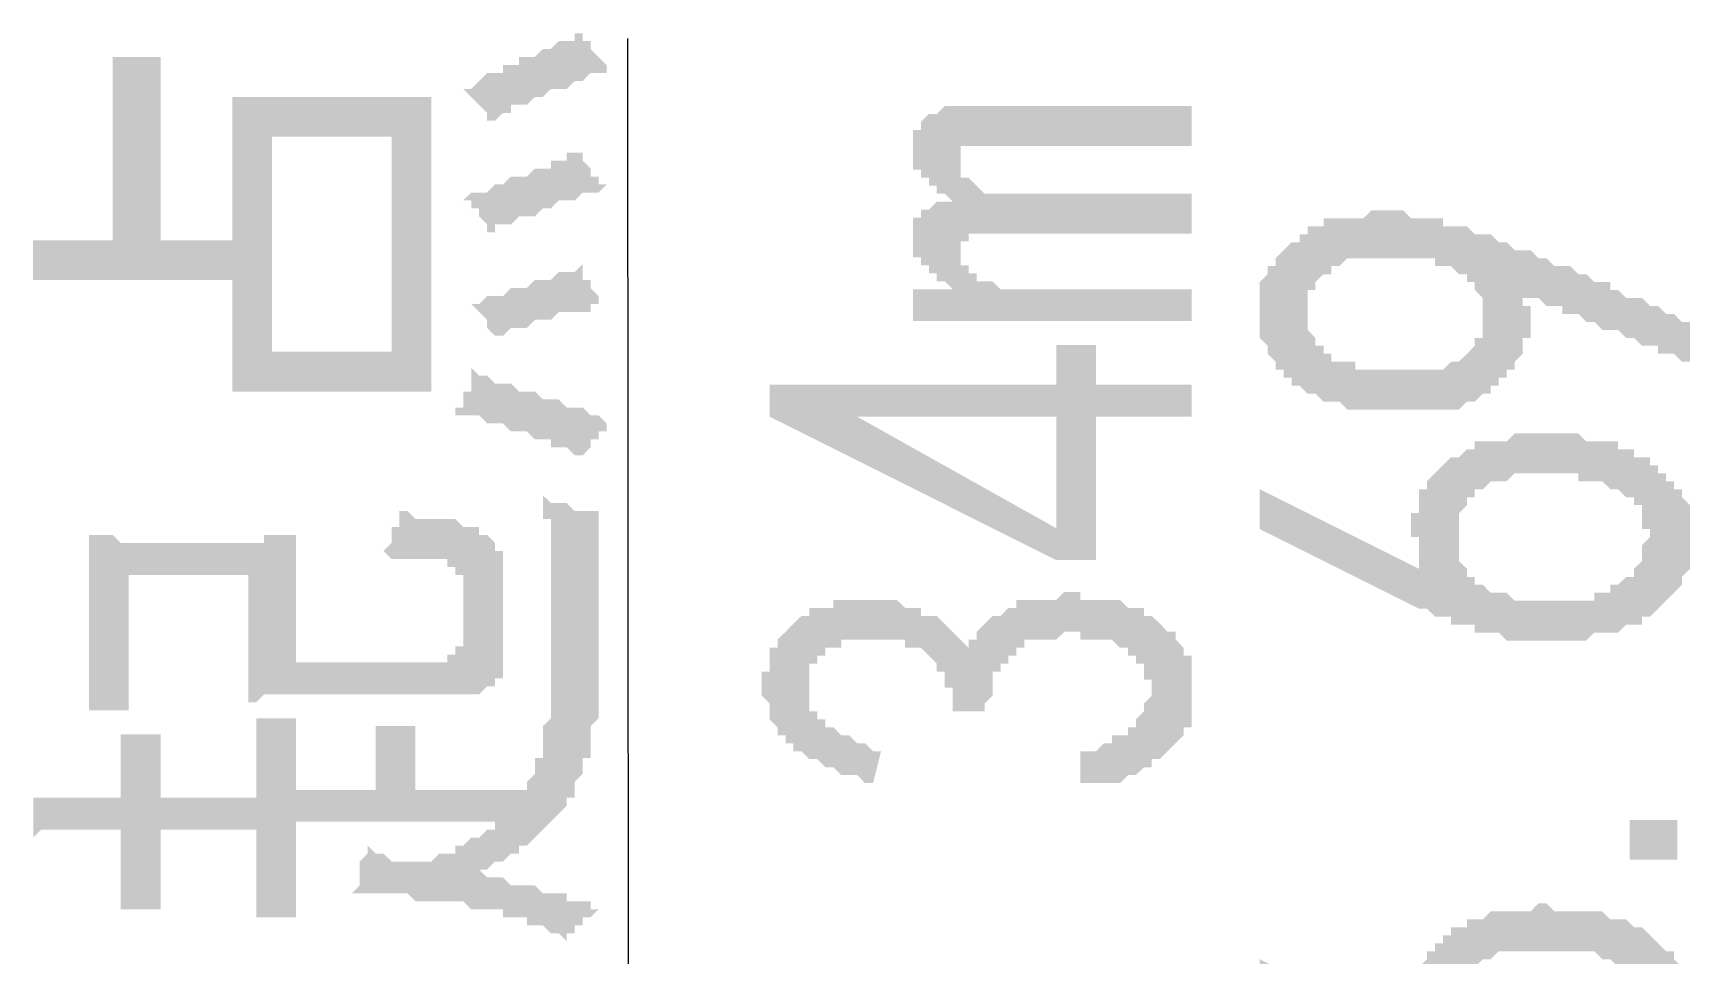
# Model space of a CAD drawing. Header units: millimetres. Extents: x 6156 to 7119, y 3162 to 3647.
# Drawn here: x 6926.01 to 6939.21, y 3603.37 to 3610.72 of the extents above; entities that cross this region are included whole.
import ezdxf

# ---------------------------------------------------------------- set-up
doc = ezdxf.new("R2010")
doc.units = ezdxf.units.MM
doc.layers.add('图层1', color=7, linetype='Continuous')

msp = doc.modelspace()

# ---------------------------------------------------------------- hatches: boundary and pattern name
at = {"layer": '图层1', "transparency": 33554559}
h = msp.add_hatch(color=256, dxfattribs=at)
h.paths.add_polyline_path([(6926.006, 3609.072), (6926.07, 3609.072), (6926.07, 3609.072), (6926.133, 3609.072), (6926.197, 3609.072), (6926.197, 3609.072), (6926.26, 3609.072), (6926.324, 3609.072), (6926.387, 3609.072), (6926.451, 3609.072), (6926.451, 3609.072), (6926.514, 3609.072), (6926.578, 3609.072), (6926.641, 3609.072), (6926.641, 3610.024), (6926.641, 3610.087), (6926.641, 3610.087), (6926.641, 3610.151), (6926.641, 3610.151), (6926.641, 3610.214), (6926.641, 3610.278), (6926.641, 3610.278), (6926.641, 3610.341), (6926.641, 3610.341), (6926.641, 3610.405), (6926.641, 3610.468), (6926.641, 3610.468), (6926.641, 3610.532), (6927.022, 3610.532), (6927.022, 3610.468), (6927.022, 3610.468), (6927.022, 3610.405), (6927.022, 3610.341), (6927.022, 3610.341), (6927.022, 3610.278), (6927.022, 3610.278), (6927.022, 3610.214), (6927.022, 3610.151), (6927.022, 3610.151), (6927.022, 3610.087), (6927.022, 3610.087), (6927.022, 3610.024), (6927.022, 3609.072), (6927.594, 3609.072), (6927.594, 3610.214), (6927.594, 3610.214), (6927.657, 3610.214), (6927.721, 3610.214), (6927.784, 3610.214), (6927.848, 3610.214), (6927.848, 3610.214), (6927.911, 3610.214), (6927.975, 3610.214), (6928.038, 3610.214), (6928.038, 3610.214), (6928.102, 3610.214), (6928.165, 3610.214), (6928.229, 3610.214), (6928.292, 3610.214), (6928.292, 3610.214), (6928.356, 3610.214), (6928.419, 3610.214), (6928.483, 3610.214), (6928.546, 3610.214), (6928.546, 3610.214), (6928.61, 3610.214), (6928.673, 3610.214), (6928.737, 3610.214), (6928.8, 3610.214), (6928.8, 3610.214), (6928.864, 3610.214), (6928.927, 3610.214), (6928.991, 3610.214), (6929.054, 3610.214), (6929.054, 3610.214), (6929.118, 3610.214), (6929.181, 3610.214), (6929.181, 3610.214), (6929.181, 3607.865), (6929.118, 3607.865), (6929.118, 3607.865), (6929.054, 3607.865), (6928.991, 3607.865), (6928.927, 3607.865), (6928.927, 3607.865), (6928.864, 3607.865), (6928.8, 3607.865), (6928.737, 3607.865), (6928.673, 3607.865), (6928.673, 3607.865), (6928.61, 3607.865), (6928.546, 3607.865), (6928.483, 3607.865), (6928.419, 3607.865), (6928.419, 3607.865), (6928.356, 3607.865), (6928.292, 3607.865), (6928.229, 3607.865), (6928.165, 3607.865), (6928.165, 3607.865), (6928.102, 3607.865), (6928.038, 3607.865), (6927.975, 3607.865), (6927.911, 3607.865), (6927.911, 3607.865), (6927.848, 3607.865), (6927.784, 3607.865), (6927.721, 3607.865), (6927.657, 3607.865), (6927.657, 3607.865), (6927.594, 3607.865), (6927.594, 3607.865), (6927.594, 3608.754), (6926.578, 3608.754), (6926.514, 3608.754), (6926.451, 3608.754), (6926.387, 3608.754), (6926.324, 3608.754), (6926.324, 3608.754), (6926.26, 3608.754), (6926.197, 3608.754), (6926.133, 3608.754), (6926.133, 3608.754), (6926.07, 3608.754), (6926.006, 3608.754), (6926.006, 3609.072)], flags=0)
h.paths.add_polyline_path([(6928.864, 3609.897), (6927.911, 3609.897), (6927.911, 3608.183), (6928.864, 3608.183)], flags=0)
h.paths.add_polyline_path([(6929.499, 3608.056), (6929.562, 3607.992), (6929.626, 3607.992), (6929.689, 3607.929), (6929.753, 3607.929), (6929.816, 3607.929), (6929.88, 3607.865), (6929.943, 3607.865), (6930.007, 3607.865), (6930.007, 3607.865), (6930.07, 3607.802), (6930.134, 3607.802), (6930.197, 3607.802), (6930.197, 3607.802), (6930.261, 3607.738), (6930.324, 3607.738), (6930.324, 3607.738), (6930.388, 3607.738), (6930.451, 3607.675), (6930.451, 3607.675), (6930.515, 3607.675), (6930.515, 3607.675), (6930.515, 3607.675), (6930.578, 3607.611), (6930.578, 3607.611), (6930.578, 3607.611), (6930.578, 3607.548), (6930.515, 3607.548), (6930.515, 3607.484), (6930.451, 3607.484), (6930.451, 3607.421), (6930.451, 3607.421), (6930.388, 3607.357), (6930.388, 3607.357), (6930.388, 3607.357), (6930.324, 3607.357), (6930.324, 3607.357), (6930.261, 3607.421), (6930.261, 3607.421), (6930.197, 3607.421), (6930.134, 3607.421), (6930.134, 3607.484), (6930.07, 3607.484), (6930.07, 3607.484), (6930.007, 3607.484), (6929.943, 3607.548), (6929.88, 3607.548), (6929.88, 3607.548), (6929.816, 3607.548), (6929.753, 3607.611), (6929.689, 3607.611), (6929.626, 3607.611), (6929.626, 3607.611), (6929.562, 3607.675), (6929.499, 3607.675), (6929.435, 3607.675), (6929.372, 3607.675), (6929.372, 3607.738), (6929.435, 3607.738), (6929.435, 3607.802), (6929.435, 3607.865), (6929.499, 3607.865), (6929.499, 3607.929), (6929.499, 3607.929), (6929.499, 3607.992), (6929.499, 3607.992), (6929.499, 3608.056)], flags=0)
h.paths.add_polyline_path([(6929.435, 3610.278), (6929.499, 3610.278), (6929.562, 3610.341), (6929.562, 3610.341), (6929.626, 3610.405), (6929.689, 3610.405), (6929.753, 3610.405), (6929.753, 3610.468), (6929.816, 3610.468), (6929.88, 3610.468), (6929.88, 3610.532), (6929.943, 3610.532), (6930.007, 3610.532), (6930.007, 3610.532), (6930.07, 3610.595), (6930.134, 3610.595), (6930.134, 3610.595), (6930.197, 3610.659), (6930.197, 3610.659), (6930.261, 3610.659), (6930.324, 3610.659), (6930.324, 3610.722), (6930.388, 3610.722), (6930.388, 3610.722), (6930.388, 3610.722), (6930.388, 3610.659), (6930.451, 3610.659), (6930.451, 3610.595), (6930.451, 3610.595), (6930.515, 3610.532), (6930.515, 3610.532), (6930.578, 3610.468), (6930.578, 3610.405), (6930.578, 3610.405), (6930.515, 3610.405), (6930.515, 3610.405), (6930.451, 3610.405), (6930.388, 3610.341), (6930.388, 3610.341), (6930.324, 3610.341), (6930.324, 3610.341), (6930.261, 3610.278), (6930.197, 3610.278), (6930.197, 3610.278), (6930.134, 3610.278), (6930.07, 3610.214), (6930.007, 3610.214), (6930.007, 3610.214), (6929.943, 3610.151), (6929.88, 3610.151), (6929.816, 3610.151), (6929.816, 3610.087), (6929.753, 3610.087), (6929.689, 3610.024), (6929.626, 3610.024), (6929.626, 3610.087), (6929.626, 3610.087), (6929.562, 3610.151), (6929.562, 3610.151), (6929.499, 3610.214), (6929.499, 3610.214), (6929.435, 3610.278), (6929.435, 3610.278)], flags=0)
h.paths.add_polyline_path([(6930.578, 3609.516), (6930.515, 3609.452), (6930.515, 3609.452), (6930.451, 3609.452), (6930.388, 3609.452), (6930.388, 3609.452), (6930.324, 3609.389), (6930.261, 3609.389), (6930.261, 3609.389), (6930.197, 3609.389), (6930.134, 3609.325), (6930.134, 3609.325), (6930.07, 3609.325), (6930.007, 3609.262), (6929.943, 3609.262), (6929.943, 3609.262), (6929.88, 3609.262), (6929.816, 3609.198), (6929.753, 3609.198), (6929.689, 3609.198), (6929.689, 3609.135), (6929.626, 3609.135), (6929.626, 3609.198), (6929.626, 3609.198), (6929.562, 3609.262), (6929.562, 3609.262), (6929.562, 3609.325), (6929.499, 3609.325), (6929.499, 3609.389), (6929.435, 3609.389), (6929.499, 3609.452), (6929.562, 3609.452), (6929.626, 3609.452), (6929.689, 3609.516), (6929.753, 3609.516), (6929.816, 3609.579), (6929.88, 3609.579), (6929.943, 3609.579), (6930.007, 3609.643), (6930.007, 3609.643), (6930.07, 3609.643), (6930.134, 3609.643), (6930.134, 3609.706), (6930.197, 3609.706), (6930.197, 3609.706), (6930.261, 3609.706), (6930.261, 3609.77), (6930.324, 3609.77), (6930.324, 3609.77), (6930.324, 3609.77), (6930.388, 3609.77), (6930.388, 3609.706), (6930.388, 3609.706), (6930.451, 3609.643), (6930.451, 3609.643), (6930.451, 3609.579), (6930.515, 3609.579), (6930.515, 3609.516), (6930.578, 3609.516), (6930.578, 3609.516)], flags=0)
h.paths.add_polyline_path([(6930.578, 3608.564), (6930.515, 3608.564), (6930.515, 3608.564), (6930.451, 3608.564), (6930.451, 3608.5), (6930.388, 3608.5), (6930.388, 3608.5), (6930.324, 3608.5), (6930.324, 3608.5), (6930.261, 3608.5), (6930.197, 3608.5), (6930.134, 3608.437), (6930.07, 3608.437), (6930.07, 3608.437), (6930.007, 3608.437), (6929.943, 3608.373), (6929.88, 3608.373), (6929.816, 3608.373), (6929.753, 3608.31), (6929.689, 3608.31), (6929.689, 3608.31), (6929.626, 3608.373), (6929.626, 3608.437), (6929.626, 3608.437), (6929.562, 3608.5), (6929.562, 3608.5), (6929.499, 3608.564), (6929.499, 3608.564), (6929.562, 3608.564), (6929.626, 3608.627), (6929.689, 3608.627), (6929.753, 3608.627), (6929.816, 3608.691), (6929.88, 3608.691), (6929.943, 3608.691), (6930.007, 3608.754), (6930.007, 3608.754), (6930.07, 3608.754), (6930.134, 3608.754), (6930.134, 3608.754), (6930.197, 3608.818), (6930.261, 3608.818), (6930.261, 3608.818), (6930.324, 3608.818), (6930.324, 3608.818), (6930.324, 3608.818), (6930.388, 3608.881), (6930.388, 3608.881), (6930.388, 3608.818), (6930.388, 3608.754), (6930.451, 3608.754), (6930.451, 3608.691), (6930.451, 3608.691), (6930.515, 3608.627), (6930.515, 3608.627), (6930.515, 3608.564), (6930.578, 3608.564)], flags=0)
for points in [[(6935.243, 3610.141), (6935.243, 3609.824), (6933.655, 3609.824), (6933.592, 3609.824), (6933.528, 3609.824), (6933.528, 3609.824), (6933.465, 3609.824), (6933.465, 3609.824), (6933.401, 3609.824), (6933.401, 3609.76), (6933.401, 3609.76), (6933.401, 3609.697), (6933.401, 3609.633), (6933.401, 3609.633), (6933.401, 3609.57), (6933.465, 3609.57), (6933.465, 3609.57), (6933.528, 3609.506), (6933.528, 3609.506), (6933.528, 3609.506), (6933.592, 3609.443), (6933.655, 3609.443), (6933.655, 3609.443), (6933.719, 3609.443), (6933.782, 3609.443), (6933.846, 3609.443), (6933.909, 3609.443), (6933.909, 3609.443), (6935.243, 3609.443), (6935.243, 3609.125), (6933.655, 3609.125), (6933.592, 3609.125), (6933.528, 3609.125), (6933.528, 3609.125), (6933.465, 3609.125), (6933.465, 3609.062), (6933.401, 3609.062), (6933.401, 3609.062), (6933.401, 3608.999), (6933.401, 3608.999), (6933.401, 3608.935), (6933.401, 3608.935), (6933.401, 3608.872), (6933.465, 3608.872), (6933.465, 3608.808), (6933.528, 3608.808), (6933.528, 3608.808), (6933.528, 3608.745), (6933.592, 3608.745), (6933.655, 3608.745), (6933.655, 3608.745), (6933.719, 3608.681), (6933.782, 3608.681), (6933.846, 3608.681), (6933.909, 3608.681), (6933.909, 3608.681), (6935.243, 3608.681), (6935.243, 3608.427), (6933.021, 3608.427), (6933.021, 3608.681), (6933.338, 3608.681), (6933.274, 3608.745), (6933.274, 3608.745), (6933.211, 3608.745), (6933.211, 3608.808), (6933.148, 3608.808), (6933.148, 3608.872), (6933.084, 3608.872), (6933.084, 3608.872), (6933.084, 3608.935), (6933.021, 3608.935), (6933.021, 3608.999), (6933.021, 3608.999), (6933.021, 3609.062), (6933.021, 3609.062), (6933.021, 3609.062), (6933.021, 3609.125), (6933.021, 3609.189), (6933.021, 3609.189), (6933.021, 3609.252), (6933.084, 3609.252), (6933.084, 3609.316), (6933.148, 3609.316), (6933.148, 3609.316), (6933.211, 3609.379), (6933.274, 3609.379), (6933.274, 3609.379), (6933.338, 3609.379), (6933.274, 3609.443), (6933.274, 3609.443), (6933.211, 3609.443), (6933.211, 3609.506), (6933.148, 3609.506), (6933.148, 3609.57), (6933.084, 3609.57), (6933.084, 3609.57), (6933.084, 3609.633), (6933.021, 3609.633), (6933.021, 3609.697), (6933.021, 3609.697), (6933.021, 3609.76), (6933.021, 3609.76), (6933.021, 3609.824), (6933.021, 3609.887), (6933.021, 3609.887), (6933.021, 3609.951), (6933.084, 3609.951), (6933.084, 3610.014), (6933.084, 3610.014), (6933.148, 3610.078), (6933.148, 3610.078), (6933.211, 3610.078), (6933.211, 3610.078), (6933.274, 3610.141), (6933.338, 3610.141), (6933.401, 3610.141), (6933.465, 3610.141), (6933.465, 3610.141), (6933.528, 3610.141)], [(6934.354, 3604.744), (6934.354, 3604.998), (6934.354, 3604.998), (6934.417, 3604.998), (6934.481, 3604.998), (6934.544, 3605.062), (6934.544, 3605.062), (6934.608, 3605.062), (6934.608, 3605.125), (6934.671, 3605.125), (6934.735, 3605.125), (6934.735, 3605.189), (6934.798, 3605.189), (6934.798, 3605.252), (6934.798, 3605.252), (6934.862, 3605.316), (6934.862, 3605.316), (6934.862, 3605.379), (6934.862, 3605.379), (6934.925, 3605.442), (6934.925, 3605.442), (6934.925, 3605.506), (6934.925, 3605.506), (6934.925, 3605.569), (6934.862, 3605.569), (6934.862, 3605.633), (6934.862, 3605.633), (6934.862, 3605.696), (6934.798, 3605.696), (6934.798, 3605.76), (6934.735, 3605.76), (6934.735, 3605.823), (6934.671, 3605.823), (6934.671, 3605.823), (6934.671, 3605.823), (6934.608, 3605.887), (6934.544, 3605.887), (6934.544, 3605.887), (6934.481, 3605.887), (6934.417, 3605.887), (6934.354, 3605.887), (6934.354, 3605.95), (6934.29, 3605.95), (6934.227, 3605.95), (6934.227, 3605.95), (6934.163, 3605.887), (6934.1, 3605.887), (6934.036, 3605.887), (6934.036, 3605.887), (6933.973, 3605.887), (6933.909, 3605.887), (6933.909, 3605.823), (6933.846, 3605.823), (6933.846, 3605.76), (6933.782, 3605.76), (6933.782, 3605.76), (6933.782, 3605.696), (6933.719, 3605.696), (6933.719, 3605.696), (6933.719, 3605.633), (6933.655, 3605.633), (6933.655, 3605.569), (6933.655, 3605.506), (6933.655, 3605.506), (6933.655, 3605.442), (6933.592, 3605.379), (6933.592, 3605.379), (6933.592, 3605.316), (6933.338, 3605.316), (6933.338, 3605.379), (6933.338, 3605.379), (6933.338, 3605.442), (6933.338, 3605.506), (6933.274, 3605.506), (6933.274, 3605.569), (6933.274, 3605.569), (6933.274, 3605.633), (6933.211, 3605.633), (6933.211, 3605.696), (6933.211, 3605.696), (6933.147, 3605.76), (6933.147, 3605.76), (6933.147, 3605.76), (6933.084, 3605.823), (6933.084, 3605.823), (6933.02, 3605.823), (6932.957, 3605.823), (6932.957, 3605.887), (6932.893, 3605.887), (6932.83, 3605.887), (6932.766, 3605.887), (6932.766, 3605.887), (6932.703, 3605.887), (6932.639, 3605.887), (6932.576, 3605.887), (6932.576, 3605.887), (6932.513, 3605.887), (6932.449, 3605.887), (6932.449, 3605.823), (6932.386, 3605.823), (6932.322, 3605.823), (6932.322, 3605.76), (6932.259, 3605.76), (6932.259, 3605.696), (6932.259, 3605.696), (6932.195, 3605.696), (6932.195, 3605.633), (6932.195, 3605.569), (6932.195, 3605.569), (6932.195, 3605.506), (6932.195, 3605.506), (6932.195, 3605.442), (6932.195, 3605.442), (6932.195, 3605.379), (6932.195, 3605.379), (6932.195, 3605.316), (6932.259, 3605.316), (6932.259, 3605.252), (6932.259, 3605.252), (6932.322, 3605.252), (6932.322, 3605.189), (6932.386, 3605.189), (6932.386, 3605.189), (6932.449, 3605.125), (6932.449, 3605.125), (6932.513, 3605.125), (6932.576, 3605.062), (6932.639, 3605.062), (6932.639, 3605.062), (6932.703, 3604.998), (6932.766, 3604.998), (6932.703, 3604.744), (6932.639, 3604.744), (6932.639, 3604.744), (6932.576, 3604.808), (6932.513, 3604.808), (6932.449, 3604.808), (6932.449, 3604.808), (6932.386, 3604.871), (6932.322, 3604.871), (6932.322, 3604.871), (6932.259, 3604.935), (6932.195, 3604.935), (6932.195, 3604.935), (6932.132, 3604.998), (6932.132, 3604.998), (6932.068, 3604.998), (6932.068, 3605.062), (6932.005, 3605.062), (6932.005, 3605.125), (6931.941, 3605.125), (6931.941, 3605.125), (6931.941, 3605.189), (6931.878, 3605.252), (6931.878, 3605.252), (6931.878, 3605.316), (6931.878, 3605.316), (6931.878, 3605.379), (6931.878, 3605.379), (6931.814, 3605.442), (6931.814, 3605.506), (6931.814, 3605.506), (6931.814, 3605.569), (6931.814, 3605.633), (6931.878, 3605.633), (6931.878, 3605.696), (6931.878, 3605.696), (6931.878, 3605.76), (6931.878, 3605.76), (6931.878, 3605.823), (6931.941, 3605.823), (6931.941, 3605.887), (6931.941, 3605.887), (6932.005, 3605.95), (6932.005, 3605.95), (6932.068, 3606.014), (6932.068, 3606.014), (6932.132, 3606.077), (6932.132, 3606.077), (6932.195, 3606.077), (6932.195, 3606.141), (6932.259, 3606.141), (6932.322, 3606.141), (6932.322, 3606.141), (6932.386, 3606.141), (6932.386, 3606.204), (6932.449, 3606.204), (6932.513, 3606.204), (6932.576, 3606.204), (6932.576, 3606.204), (6932.639, 3606.204), (6932.703, 3606.204), (6932.766, 3606.204), (6932.83, 3606.204), (6932.83, 3606.204), (6932.893, 3606.204), (6932.893, 3606.204), (6932.957, 3606.141), (6933.02, 3606.141), (6933.02, 3606.141), (6933.084, 3606.141), (6933.084, 3606.077), (6933.147, 3606.077), (6933.211, 3606.077), (6933.211, 3606.077), (6933.274, 3606.014), (6933.274, 3606.014), (6933.338, 3605.95), (6933.338, 3605.95), (6933.401, 3605.887), (6933.401, 3605.887), (6933.465, 3605.823), (6933.465, 3605.887), (6933.528, 3605.887), (6933.528, 3605.95), (6933.528, 3605.95), (6933.592, 3606.014), (6933.592, 3606.014), (6933.655, 3606.077), (6933.655, 3606.077), (6933.719, 3606.077), (6933.782, 3606.141), (6933.782, 3606.141), (6933.846, 3606.141), (6933.846, 3606.204), (6933.909, 3606.204), (6933.909, 3606.204), (6933.973, 3606.204), (6934.036, 3606.204), (6934.1, 3606.204), (6934.1, 3606.204), (6934.163, 3606.204), (6934.227, 3606.268), (6934.29, 3606.268), (6934.354, 3606.268), (6934.354, 3606.204), (6934.417, 3606.204), (6934.481, 3606.204), (6934.544, 3606.204), (6934.544, 3606.204), (6934.608, 3606.204), (6934.671, 3606.204), (6934.735, 3606.141), (6934.735, 3606.141), (6934.798, 3606.141), (6934.862, 3606.141), (6934.862, 3606.077), (6934.925, 3606.077), (6934.925, 3606.077), (6934.989, 3606.014), (6934.989, 3606.014), (6935.052, 3605.95), (6935.052, 3605.95), (6935.116, 3605.95), (6935.116, 3605.887), (6935.116, 3605.887), (6935.179, 3605.823), (6935.179, 3605.823), (6935.179, 3605.76), (6935.243, 3605.76), (6935.243, 3605.696), (6935.243, 3605.696), (6935.243, 3605.633), (6935.243, 3605.569), (6935.243, 3605.569), (6935.243, 3605.506), (6935.243, 3605.506), (6935.243, 3605.442), (6935.243, 3605.442), (6935.243, 3605.379), (6935.243, 3605.379), (6935.243, 3605.316), (6935.243, 3605.252), (6935.243, 3605.252), (6935.243, 3605.189), (6935.179, 3605.189), (6935.179, 3605.125), (6935.179, 3605.125), (6935.116, 3605.062), (6935.116, 3605.062), (6935.052, 3604.998), (6935.052, 3604.998), (6935.052, 3604.998), (6934.989, 3604.935), (6934.989, 3604.935), (6934.925, 3604.935), (6934.925, 3604.871), (6934.862, 3604.871), (6934.862, 3604.871), (6934.798, 3604.808), (6934.735, 3604.808), (6934.735, 3604.808), (6934.671, 3604.744), (6934.608, 3604.744), (6934.544, 3604.744), (6934.544, 3604.744), (6934.481, 3604.744), (6934.417, 3604.744), (6934.354, 3604.744)]]:
    msp.add_hatch(color=256, dxfattribs=at).paths.add_polyline_path(points)
h = msp.add_hatch(color=256, dxfattribs=at)
h.paths.add_polyline_path([(6939.215, 3608.103), (6939.151, 3608.103), (6939.151, 3608.103), (6939.088, 3608.166), (6939.024, 3608.166), (6938.961, 3608.166), (6938.961, 3608.23), (6938.897, 3608.23), (6938.834, 3608.23), (6938.77, 3608.293), (6938.77, 3608.293), (6938.707, 3608.293), (6938.643, 3608.357), (6938.643, 3608.357), (6938.58, 3608.357), (6938.516, 3608.357), (6938.453, 3608.42), (6938.453, 3608.42), (6938.389, 3608.42), (6938.326, 3608.484), (6938.326, 3608.484), (6938.262, 3608.484), (6938.199, 3608.484), (6938.199, 3608.547), (6938.135, 3608.547), (6938.072, 3608.547), (6938.072, 3608.547), (6938.008, 3608.611), (6938.008, 3608.611), (6937.945, 3608.611), (6937.881, 3608.611), (6937.881, 3608.547), (6937.945, 3608.547), (6937.945, 3608.484), (6937.945, 3608.484), (6937.945, 3608.42), (6937.945, 3608.357), (6937.945, 3608.357), (6937.945, 3608.293), (6937.881, 3608.293), (6937.881, 3608.23), (6937.881, 3608.23), (6937.881, 3608.166), (6937.881, 3608.166), (6937.818, 3608.103), (6937.818, 3608.103), (6937.818, 3608.039), (6937.754, 3608.039), (6937.754, 3608.039), (6937.754, 3607.976), (6937.691, 3607.976), (6937.691, 3607.912), (6937.627, 3607.912), (6937.627, 3607.849), (6937.564, 3607.849), (6937.564, 3607.849), (6937.5, 3607.785), (6937.437, 3607.785), (6937.437, 3607.785), (6937.373, 3607.722), (6937.31, 3607.722), (6937.31, 3607.722), (6937.246, 3607.722), (6937.246, 3607.722), (6937.183, 3607.722), (6937.119, 3607.722), (6937.056, 3607.722), (6936.992, 3607.722), (6936.929, 3607.722), (6936.929, 3607.722), (6936.865, 3607.722), (6936.802, 3607.722), (6936.738, 3607.722), (6936.738, 3607.722), (6936.675, 3607.722), (6936.611, 3607.722), (6936.548, 3607.722), (6936.548, 3607.722), (6936.548, 3607.722), (6936.484, 3607.722), (6936.421, 3607.785), (6936.357, 3607.785), (6936.357, 3607.785), (6936.294, 3607.785), (6936.23, 3607.849), (6936.23, 3607.849), (6936.167, 3607.849), (6936.103, 3607.912), (6936.103, 3607.912), (6936.04, 3607.912), (6936.04, 3607.976), (6935.976, 3607.976), (6935.976, 3608.039), (6935.913, 3608.039), (6935.913, 3608.103), (6935.913, 3608.103), (6935.849, 3608.166), (6935.849, 3608.166), (6935.849, 3608.23), (6935.849, 3608.23), (6935.786, 3608.293), (6935.786, 3608.293), (6935.786, 3608.357), (6935.786, 3608.42), (6935.786, 3608.42), (6935.786, 3608.484), (6935.786, 3608.484), (6935.786, 3608.547), (6935.786, 3608.547), (6935.786, 3608.611), (6935.786, 3608.611), (6935.786, 3608.674), (6935.786, 3608.738), (6935.786, 3608.738), (6935.849, 3608.801), (6935.849, 3608.801), (6935.849, 3608.865), (6935.913, 3608.865), (6935.913, 3608.928), (6935.913, 3608.928), (6935.976, 3608.992), (6935.976, 3608.992), (6936.04, 3609.055), (6936.04, 3609.055), (6936.103, 3609.055), (6936.103, 3609.119), (6936.167, 3609.119), (6936.167, 3609.182), (6936.23, 3609.182), (6936.294, 3609.182), (6936.294, 3609.246), (6936.357, 3609.246), (6936.421, 3609.246), (6936.421, 3609.246), (6936.484, 3609.246), (6936.548, 3609.246), (6936.548, 3609.246), (6936.611, 3609.246), (6936.675, 3609.309), (6936.738, 3609.309), (6936.802, 3609.309), (6936.802, 3609.309), (6936.865, 3609.309), (6936.929, 3609.309), (6936.929, 3609.309), (6936.992, 3609.246), (6937.056, 3609.246), (6937.056, 3609.246), (6937.119, 3609.246), (6937.183, 3609.246), (6937.246, 3609.246), (6937.246, 3609.182), (6937.31, 3609.182), (6937.373, 3609.182), (6937.437, 3609.182), (6937.5, 3609.119), (6937.5, 3609.119), (6937.564, 3609.119), (6937.564, 3609.119), (6937.564, 3609.119), (6937.627, 3609.119), (6937.627, 3609.119), (6937.691, 3609.055), (6937.691, 3609.055), (6937.691, 3609.055), (6937.754, 3609.055), (6937.754, 3609.055), (6937.818, 3608.992), (6937.818, 3608.992), (6937.881, 3608.992), (6937.945, 3608.992), (6937.945, 3608.992), (6938.008, 3608.928), (6938.008, 3608.928), (6938.072, 3608.928), (6938.135, 3608.865), (6938.135, 3608.865), (6938.199, 3608.865), (6938.262, 3608.865), (6938.326, 3608.801), (6938.326, 3608.801), (6938.389, 3608.801), (6938.453, 3608.738), (6938.516, 3608.738), (6938.58, 3608.738), (6938.58, 3608.674), (6938.643, 3608.674), (6938.707, 3608.611), (6938.77, 3608.611), (6938.834, 3608.611), (6938.897, 3608.547), (6938.961, 3608.547), (6939.024, 3608.484), (6939.088, 3608.484), (6939.151, 3608.42), (6939.215, 3608.42), (6939.215, 3608.42)], flags=0)
h.paths.add_polyline_path([(6936.992, 3608.039), (6937.056, 3608.039), (6937.119, 3608.039), (6937.183, 3608.039), (6937.183, 3608.039), (6937.246, 3608.039), (6937.31, 3608.103), (6937.31, 3608.103), (6937.373, 3608.103), (6937.437, 3608.166), (6937.437, 3608.166), (6937.5, 3608.23), (6937.5, 3608.23), (6937.5, 3608.293), (6937.564, 3608.293), (6937.564, 3608.357), (6937.564, 3608.357), (6937.564, 3608.42), (6937.564, 3608.42), (6937.564, 3608.484), (6937.564, 3608.484), (6937.564, 3608.484), (6937.564, 3608.547), (6937.564, 3608.611), (6937.564, 3608.611), (6937.5, 3608.674), (6937.5, 3608.674), (6937.5, 3608.738), (6937.5, 3608.738), (6937.437, 3608.738), (6937.437, 3608.801), (6937.373, 3608.801), (6937.373, 3608.801), (6937.31, 3608.865), (6937.246, 3608.865), (6937.183, 3608.865), (6937.183, 3608.928), (6937.119, 3608.928), (6937.056, 3608.928), (6937.056, 3608.928), (6936.992, 3608.928), (6936.929, 3608.928), (6936.865, 3608.928), (6936.802, 3608.928), (6936.802, 3608.928), (6936.738, 3608.928), (6936.675, 3608.928), (6936.611, 3608.928), (6936.611, 3608.928), (6936.548, 3608.928), (6936.548, 3608.928), (6936.484, 3608.928), (6936.421, 3608.865), (6936.421, 3608.865), (6936.357, 3608.865), (6936.357, 3608.801), (6936.294, 3608.801), (6936.294, 3608.801), (6936.23, 3608.738), (6936.23, 3608.738), (6936.23, 3608.674), (6936.167, 3608.674), (6936.167, 3608.611), (6936.167, 3608.611), (6936.167, 3608.547), (6936.167, 3608.547), (6936.167, 3608.547), (6936.167, 3608.484), (6936.167, 3608.484), (6936.167, 3608.42), (6936.167, 3608.357), (6936.167, 3608.357), (6936.23, 3608.293), (6936.23, 3608.293), (6936.23, 3608.293), (6936.23, 3608.23), (6936.294, 3608.23), (6936.294, 3608.166), (6936.357, 3608.166), (6936.357, 3608.103), (6936.421, 3608.103), (6936.484, 3608.103), (6936.548, 3608.103), (6936.548, 3608.103), (6936.548, 3608.039), (6936.611, 3608.039), (6936.675, 3608.039), (6936.738, 3608.039), (6936.738, 3608.039), (6936.802, 3608.039), (6936.865, 3608.039), (6936.929, 3608.039), (6936.929, 3608.039), (6936.992, 3608.039), (6936.992, 3608.039)], flags=0)
h = msp.add_hatch(color=256, dxfattribs=at)
h.paths.add_polyline_path([(6934.481, 3607.665), (6934.481, 3606.522), (6934.163, 3606.522), (6931.878, 3607.665), (6931.878, 3607.919), (6934.163, 3607.919), (6934.163, 3608.236), (6934.481, 3608.236), (6934.481, 3607.919), (6935.243, 3607.919), (6935.243, 3607.665)], flags=0)
h.paths.add_polyline_path([(6934.163, 3607.665), (6932.576, 3607.665), (6934.163, 3606.776)], flags=0)
h = msp.add_hatch(color=256, dxfattribs=at)
h.paths.add_polyline_path([(6938.008, 3605.88), (6937.945, 3605.88), (6937.881, 3605.88), (6937.818, 3605.88), (6937.818, 3605.88), (6937.754, 3605.88), (6937.691, 3605.944), (6937.627, 3605.944), (6937.627, 3605.944), (6937.564, 3605.944), (6937.5, 3605.944), (6937.5, 3606.007), (6937.437, 3606.007), (6937.437, 3606.007), (6937.373, 3606.007), (6937.31, 3606.007), (6937.31, 3606.071), (6937.246, 3606.071), (6937.183, 3606.071), (6937.119, 3606.134), (6937.119, 3606.134), (6937.056, 3606.134), (6937.056, 3606.134), (6935.786, 3606.769), (6935.786, 3607.087), (6937.056, 3606.452), (6937.056, 3606.515), (6937.056, 3606.579), (6937.056, 3606.642), (6937.056, 3606.642), (6937.056, 3606.706), (6936.992, 3606.706), (6936.992, 3606.769), (6936.992, 3606.833), (6936.992, 3606.833), (6936.992, 3606.896), (6937.056, 3606.896), (6937.056, 3606.96), (6937.056, 3606.96), (6937.056, 3607.023), (6937.056, 3607.023), (6937.056, 3607.087), (6937.119, 3607.087), (6937.119, 3607.087), (6937.119, 3607.15), (6937.183, 3607.214), (6937.183, 3607.214), (6937.246, 3607.277), (6937.246, 3607.277), (6937.31, 3607.341), (6937.31, 3607.341), (6937.373, 3607.341), (6937.437, 3607.404), (6937.437, 3607.404), (6937.5, 3607.404), (6937.5, 3607.468), (6937.564, 3607.468), (6937.627, 3607.468), (6937.627, 3607.468), (6937.691, 3607.468), (6937.754, 3607.468), (6937.818, 3607.531), (6937.818, 3607.531), (6937.881, 3607.531), (6937.945, 3607.531), (6938.008, 3607.531), (6938.008, 3607.531), (6938.072, 3607.531), (6938.135, 3607.531), (6938.135, 3607.531), (6938.199, 3607.531), (6938.262, 3607.531), (6938.326, 3607.531), (6938.326, 3607.531), (6938.389, 3607.468), (6938.453, 3607.468), (6938.516, 3607.468), (6938.516, 3607.468), (6938.58, 3607.468), (6938.643, 3607.468), (6938.643, 3607.404), (6938.707, 3607.404), (6938.77, 3607.404), (6938.77, 3607.341), (6938.834, 3607.341), (6938.897, 3607.341), (6938.897, 3607.277), (6938.961, 3607.277), (6938.961, 3607.214), (6938.961, 3607.214), (6939.024, 3607.214), (6939.024, 3607.15), (6939.088, 3607.15), (6939.088, 3607.15), (6939.088, 3607.087), (6939.151, 3607.087), (6939.151, 3607.023), (6939.151, 3607.023), (6939.215, 3606.96), (6939.215, 3606.896), (6939.215, 3606.896), (6939.215, 3606.833), (6939.215, 3606.833), (6939.215, 3606.769), (6939.215, 3606.706), (6939.215, 3606.706), (6939.215, 3606.642), (6939.215, 3606.579), (6939.215, 3606.579), (6939.215, 3606.515), (6939.215, 3606.515), (6939.215, 3606.452), (6939.151, 3606.388), (6939.151, 3606.388), (6939.151, 3606.325), (6939.151, 3606.325), (6939.088, 3606.261), (6939.088, 3606.261), (6939.088, 3606.261), (6939.024, 3606.198), (6939.024, 3606.198), (6938.961, 3606.134), (6938.961, 3606.134), (6938.897, 3606.071), (6938.897, 3606.071), (6938.834, 3606.071), (6938.834, 3606.007), (6938.77, 3606.007), (6938.707, 3606.007), (6938.707, 3606.007), (6938.643, 3605.944), (6938.58, 3605.944), (6938.516, 3605.944), (6938.516, 3605.944), (6938.453, 3605.944), (6938.389, 3605.88), (6938.326, 3605.88), (6938.326, 3605.88), (6938.262, 3605.88), (6938.199, 3605.88), (6938.135, 3605.88), (6938.135, 3605.88), (6938.072, 3605.88), (6938.008, 3605.88), (6938.008, 3605.88)], flags=0)
h.paths.add_polyline_path([(6938.643, 3606.325), (6938.707, 3606.388), (6938.707, 3606.388), (6938.77, 3606.388), (6938.77, 3606.452), (6938.77, 3606.452), (6938.834, 3606.515), (6938.834, 3606.515), (6938.834, 3606.579), (6938.834, 3606.642), (6938.834, 3606.642), (6938.897, 3606.706), (6938.897, 3606.706), (6938.897, 3606.769), (6938.834, 3606.769), (6938.834, 3606.833), (6938.834, 3606.896), (6938.834, 3606.896), (6938.834, 3606.96), (6938.77, 3606.96), (6938.77, 3607.023), (6938.707, 3607.023), (6938.707, 3607.023), (6938.643, 3607.087), (6938.643, 3607.087), (6938.58, 3607.087), (6938.58, 3607.087), (6938.516, 3607.15), (6938.516, 3607.15), (6938.453, 3607.15), (6938.389, 3607.15), (6938.326, 3607.15), (6938.326, 3607.214), (6938.262, 3607.214), (6938.199, 3607.214), (6938.135, 3607.214), (6938.072, 3607.214), (6938.072, 3607.214), (6938.008, 3607.214), (6937.945, 3607.214), (6937.881, 3607.214), (6937.818, 3607.214), (6937.754, 3607.15), (6937.754, 3607.15), (6937.691, 3607.15), (6937.627, 3607.15), (6937.627, 3607.15), (6937.564, 3607.087), (6937.564, 3607.087), (6937.5, 3607.087), (6937.5, 3607.023), (6937.5, 3607.023), (6937.437, 3607.023), (6937.437, 3606.96), (6937.373, 3606.896), (6937.373, 3606.896), (6937.373, 3606.833), (6937.373, 3606.833), (6937.373, 3606.769), (6937.373, 3606.769), (6937.373, 3606.706), (6937.373, 3606.706), (6937.373, 3606.642), (6937.373, 3606.642), (6937.373, 3606.579), (6937.373, 3606.515), (6937.373, 3606.515), (6937.437, 3606.452), (6937.437, 3606.452), (6937.437, 3606.388), (6937.5, 3606.388), (6937.5, 3606.325), (6937.564, 3606.325), (6937.564, 3606.325), (6937.627, 3606.261), (6937.627, 3606.261), (6937.691, 3606.261), (6937.754, 3606.261), (6937.818, 3606.198), (6937.818, 3606.198), (6937.881, 3606.198), (6937.945, 3606.198), (6938.008, 3606.198), (6938.008, 3606.198), (6938.072, 3606.198), (6938.135, 3606.198), (6938.199, 3606.198), (6938.199, 3606.198), (6938.262, 3606.198), (6938.262, 3606.198), (6938.326, 3606.198), (6938.389, 3606.198), (6938.453, 3606.198), (6938.453, 3606.261), (6938.516, 3606.261), (6938.58, 3606.261), (6938.58, 3606.325), (6938.643, 3606.325), (6938.643, 3606.325)], flags=0)
h = msp.add_hatch(color=256, dxfattribs=at)
h.paths.add_polyline_path([(6930.261, 3603.484), (6930.197, 3603.547), (6930.197, 3603.547), (6930.134, 3603.547), (6930.07, 3603.611), (6930.07, 3603.611), (6930.007, 3603.611), (6929.943, 3603.611), (6929.943, 3603.674), (6929.88, 3603.674), (6929.816, 3603.674), (6929.816, 3603.674), (6929.753, 3603.674), (6929.753, 3603.738), (6929.689, 3603.738), (6929.626, 3603.738), (6929.562, 3603.738), (6929.562, 3603.738), (6929.499, 3603.738), (6929.435, 3603.801), (6929.372, 3603.801), (6929.308, 3603.801), (6929.308, 3603.801), (6929.245, 3603.801), (6929.245, 3603.801), (6929.181, 3603.801), (6929.118, 3603.801), (6929.054, 3603.801), (6929.054, 3603.801), (6928.991, 3603.865), (6928.927, 3603.865), (6928.864, 3603.865), (6928.864, 3603.865), (6928.8, 3603.865), (6928.737, 3603.865), (6928.673, 3603.865), (6928.61, 3603.865), (6928.546, 3603.865), (6928.61, 3603.928), (6928.61, 3603.928), (6928.61, 3603.992), (6928.61, 3603.992), (6928.61, 3604.055), (6928.61, 3604.119), (6928.61, 3604.119), (6928.673, 3604.182), (6928.673, 3604.182), (6928.673, 3604.246), (6928.737, 3604.182), (6928.737, 3604.182), (6928.8, 3604.182), (6928.864, 3604.119), (6928.927, 3604.119), (6928.927, 3604.119), (6928.991, 3604.119), (6929.054, 3604.119), (6929.054, 3604.119), (6929.118, 3604.119), (6929.181, 3604.119), (6929.181, 3604.119), (6929.245, 3604.182), (6929.308, 3604.182), (6929.308, 3604.182), (6929.372, 3604.182), (6929.372, 3604.246), (6929.435, 3604.246), (6929.499, 3604.309), (6929.562, 3604.309), (6929.562, 3604.309), (6929.626, 3604.373), (6929.626, 3604.373), (6929.689, 3604.373), (6929.689, 3604.436), (6929.689, 3604.436), (6928.102, 3604.436), (6928.102, 3604.373), (6928.102, 3604.309), (6928.102, 3604.246), (6928.102, 3604.182), (6928.102, 3604.182), (6928.102, 3604.119), (6928.102, 3604.055), (6928.102, 3603.992), (6928.102, 3603.992), (6928.102, 3603.928), (6928.102, 3603.928), (6928.102, 3603.865), (6928.102, 3603.865), (6928.102, 3603.801), (6928.102, 3603.801), (6928.102, 3603.738), (6928.102, 3603.738), (6928.102, 3603.674), (6928.102, 3603.674), (6928.102, 3603.674), (6928.102, 3603.674), (6927.785, 3603.674), (6927.785, 3603.674), (6927.785, 3603.674), (6927.785, 3603.738), (6927.785, 3603.738), (6927.785, 3603.801), (6927.785, 3603.801), (6927.785, 3603.865), (6927.785, 3603.865), (6927.785, 3603.928), (6927.785, 3603.928), (6927.785, 3603.992), (6927.785, 3603.992), (6927.785, 3604.055), (6927.785, 3604.119), (6927.785, 3604.182), (6927.785, 3604.182), (6927.785, 3604.246), (6927.785, 3604.309), (6927.785, 3604.373), (6927.023, 3604.373), (6927.023, 3604.309), (6927.023, 3604.246), (6927.023, 3604.246), (6927.023, 3604.182), (6927.023, 3604.182), (6927.023, 3604.119), (6927.023, 3604.055), (6927.023, 3604.055), (6927.023, 3603.992), (6927.023, 3603.992), (6927.023, 3603.928), (6927.023, 3603.865), (6927.023, 3603.865), (6927.023, 3603.801), (6927.023, 3603.801), (6927.023, 3603.738), (6926.705, 3603.738), (6926.705, 3603.801), (6926.705, 3603.801), (6926.705, 3603.865), (6926.705, 3603.865), (6926.705, 3603.928), (6926.705, 3603.928), (6926.705, 3603.992), (6926.705, 3603.992), (6926.705, 3604.055), (6926.705, 3604.119), (6926.705, 3604.119), (6926.705, 3604.182), (6926.705, 3604.246), (6926.705, 3604.246), (6926.705, 3604.309), (6926.705, 3604.373), (6926.642, 3604.373), (6926.578, 3604.373), (6926.578, 3604.373), (6926.515, 3604.373), (6926.451, 3604.373), (6926.388, 3604.373), (6926.324, 3604.373), (6926.324, 3604.373), (6926.261, 3604.373), (6926.197, 3604.373), (6926.134, 3604.373), (6926.07, 3604.373), (6926.07, 3604.373), (6926.007, 3604.309), (6926.007, 3604.309), (6926.007, 3604.627), (6926.07, 3604.627), (6926.07, 3604.627), (6926.134, 3604.627), (6926.197, 3604.627), (6926.261, 3604.627), (6926.324, 3604.627), (6926.324, 3604.627), (6926.388, 3604.627), (6926.451, 3604.627), (6926.515, 3604.627), (6926.578, 3604.627), (6926.578, 3604.627), (6926.642, 3604.627), (6926.705, 3604.627), (6926.705, 3604.627), (6926.705, 3604.69), (6926.705, 3604.69), (6926.705, 3604.754), (6926.705, 3604.817), (6926.705, 3604.881), (6926.705, 3604.881), (6926.705, 3604.944), (6926.705, 3604.944), (6926.705, 3605.007), (6926.705, 3605.007), (6926.705, 3605.071), (6926.705, 3605.071), (6926.705, 3605.134), (6926.705, 3605.134), (6927.023, 3605.134), (6927.023, 3605.071), (6927.023, 3605.071), (6927.023, 3605.007), (6927.023, 3605.007), (6927.023, 3604.944), (6927.023, 3604.944), (6927.023, 3604.881), (6927.023, 3604.881), (6927.023, 3604.817), (6927.023, 3604.754), (6927.023, 3604.754), (6927.023, 3604.69), (6927.023, 3604.627), (6927.023, 3604.627), (6927.785, 3604.627), (6927.785, 3604.69), (6927.785, 3604.69), (6927.785, 3604.754), (6927.785, 3604.817), (6927.785, 3604.817), (6927.785, 3604.881), (6927.785, 3604.944), (6927.785, 3604.944), (6927.785, 3605.007), (6927.785, 3605.007), (6927.785, 3605.071), (6927.785, 3605.134), (6927.785, 3605.134), (6927.785, 3605.198), (6927.785, 3605.198), (6927.785, 3605.261), (6927.785, 3605.261), (6927.785, 3605.261), (6928.102, 3605.261), (6928.102, 3605.261), (6928.102, 3605.198), (6928.102, 3605.198), (6928.102, 3605.134), (6928.102, 3605.134), (6928.102, 3605.071), (6928.102, 3605.007), (6928.102, 3605.007), (6928.102, 3604.944), (6928.102, 3604.944), (6928.102, 3604.881), (6928.102, 3604.817), (6928.102, 3604.817), (6928.102, 3604.754), (6928.102, 3604.69), (6928.102, 3604.69), (6928.737, 3604.69), (6928.737, 3604.69), (6928.737, 3604.754), (6928.737, 3604.817), (6928.737, 3604.817), (6928.737, 3604.881), (6928.737, 3604.881), (6928.737, 3604.944), (6928.737, 3605.007), (6928.737, 3605.007), (6928.737, 3605.071), (6928.737, 3605.071), (6928.737, 3605.134), (6928.737, 3605.198), (6928.737, 3605.198), (6928.737, 3605.198), (6929.054, 3605.198), (6929.054, 3605.198), (6929.054, 3605.134), (6929.054, 3605.134), (6929.054, 3605.071), (6929.054, 3605.007), (6929.054, 3605.007), (6929.054, 3604.944), (6929.054, 3604.944), (6929.054, 3604.881), (6929.054, 3604.881), (6929.054, 3604.817), (6929.054, 3604.754), (6929.054, 3604.754), (6929.054, 3604.69), (6929.054, 3604.69), (6929.88, 3604.69), (6929.88, 3604.69), (6929.943, 3604.69), (6929.943, 3604.754), (6929.943, 3604.754), (6929.943, 3604.754), (6930.007, 3604.817), (6930.007, 3604.817), (6930.007, 3604.817), (6930.007, 3604.881), (6930.007, 3604.881), (6930.007, 3604.944), (6930.07, 3604.944), (6930.07, 3605.007), (6930.07, 3605.007), (6930.07, 3605.071), (6930.07, 3605.134), (6930.07, 3605.134), (6930.07, 3605.198), (6930.134, 3605.261), (6930.134, 3605.261), (6930.134, 3605.325), (6930.134, 3605.388), (6930.134, 3605.452), (6930.134, 3605.452), (6930.134, 3605.515), (6930.134, 3605.579), (6930.134, 3605.642), (6930.134, 3605.642), (6930.134, 3605.706), (6930.134, 3605.769), (6930.134, 3605.769), (6930.134, 3605.833), (6930.134, 3605.896), (6930.134, 3605.896), (6930.134, 3605.96), (6930.134, 3606.023), (6930.134, 3606.023), (6930.134, 3606.087), (6930.134, 3606.15), (6930.134, 3606.15), (6930.134, 3606.214), (6930.134, 3606.214), (6930.134, 3606.277), (6930.134, 3606.341), (6930.134, 3606.341), (6930.134, 3606.404), (6930.134, 3606.404), (6930.134, 3606.468), (6930.134, 3606.531), (6930.134, 3606.531), (6930.134, 3606.595), (6930.134, 3606.595), (6930.134, 3606.658), (6930.134, 3606.658), (6930.134, 3606.722), (6930.134, 3606.722), (6930.134, 3606.785), (6930.134, 3606.849), (6930.07, 3606.849), (6930.07, 3606.912), (6930.07, 3606.912), (6930.07, 3606.976), (6930.07, 3606.976), (6930.07, 3607.039), (6930.07, 3607.039), (6930.134, 3606.976), (6930.134, 3606.976), (6930.197, 3606.976), (6930.261, 3606.976), (6930.261, 3606.976), (6930.324, 3606.912), (6930.388, 3606.912), (6930.451, 3606.912), (6930.451, 3606.912), (6930.515, 3606.912), (6930.515, 3606.912), (6930.515, 3606.849), (6930.515, 3606.785), (6930.515, 3606.785), (6930.515, 3606.722), (6930.515, 3606.658), (6930.515, 3606.658), (6930.515, 3606.595), (6930.515, 3606.531), (6930.515, 3606.531), (6930.515, 3606.468), (6930.515, 3606.404), (6930.515, 3606.404), (6930.515, 3606.341), (6930.515, 3606.277), (6930.515, 3606.277), (6930.515, 3606.214), (6930.515, 3606.214), (6930.515, 3606.15), (6930.515, 3606.15), (6930.515, 3606.087), (6930.515, 3606.023), (6930.515, 3606.023), (6930.515, 3605.96), (6930.515, 3605.96), (6930.515, 3605.896), (6930.515, 3605.896), (6930.515, 3605.833), (6930.515, 3605.833), (6930.515, 3605.769), (6930.515, 3605.769), (6930.515, 3605.769), (6930.515, 3605.706), (6930.515, 3605.642), (6930.515, 3605.642), (6930.515, 3605.579), (6930.515, 3605.515), (6930.515, 3605.515), (6930.515, 3605.452), (6930.515, 3605.388), (6930.515, 3605.388), (6930.515, 3605.325), (6930.515, 3605.325), (6930.515, 3605.261), (6930.451, 3605.198), (6930.451, 3605.198), (6930.451, 3605.134), (6930.451, 3605.134), (6930.451, 3605.071), (6930.451, 3605.071), (6930.451, 3605.007), (6930.451, 3605.007), (6930.451, 3604.944), (6930.388, 3604.944), (6930.388, 3604.881), (6930.388, 3604.817), (6930.388, 3604.817), (6930.324, 3604.754), (6930.324, 3604.754), (6930.324, 3604.69), (6930.324, 3604.627), (6930.261, 3604.627), (6930.261, 3604.563), (6930.261, 3604.563), (6930.197, 3604.5), (6930.197, 3604.5), (6930.134, 3604.436), (6930.134, 3604.436), (6930.134, 3604.436), (6930.134, 3604.436), (6930.07, 3604.373), (6930.07, 3604.373), (6930.007, 3604.309), (6930.007, 3604.309), (6929.943, 3604.246), (6929.943, 3604.246), (6929.88, 3604.246), (6929.88, 3604.182), (6929.816, 3604.182), (6929.753, 3604.119), (6929.753, 3604.119), (6929.689, 3604.119), (6929.626, 3604.055), (6929.626, 3604.055), (6929.562, 3604.055), (6929.626, 3603.992), (6929.689, 3603.992), (6929.753, 3603.992), (6929.753, 3603.992), (6929.816, 3603.928), (6929.88, 3603.928), (6929.943, 3603.928), (6929.943, 3603.928), (6930.007, 3603.928), (6930.07, 3603.865), (6930.134, 3603.865), (6930.134, 3603.865), (6930.197, 3603.865), (6930.261, 3603.865), (6930.261, 3603.801), (6930.324, 3603.801), (6930.388, 3603.801), (6930.451, 3603.801), (6930.451, 3603.738), (6930.515, 3603.738), (6930.578, 3603.738), (6930.578, 3603.738), (6930.515, 3603.738), (6930.451, 3603.674), (6930.388, 3603.674), (6930.388, 3603.611), (6930.324, 3603.611), (6930.324, 3603.547), (6930.324, 3603.547), (6930.261, 3603.547), (6930.261, 3603.484)], flags=0)
h.paths.add_polyline_path([(6928.927, 3606.912), (6928.991, 3606.912), (6929.054, 3606.849), (6929.118, 3606.849), (6929.181, 3606.849), (6929.245, 3606.849), (6929.308, 3606.849), (6929.372, 3606.849), (6929.435, 3606.785), (6929.435, 3606.785), (6929.499, 3606.785), (6929.499, 3606.785), (6929.562, 3606.785), (6929.562, 3606.722), (6929.626, 3606.722), (6929.626, 3606.722), (6929.626, 3606.722), (6929.689, 3606.658), (6929.689, 3606.658), (6929.689, 3606.595), (6929.753, 3606.595), (6929.753, 3606.531), (6929.753, 3606.531), (6929.753, 3606.468), (6929.753, 3606.468), (6929.753, 3605.769), (6929.753, 3605.706), (6929.753, 3605.642), (6929.753, 3605.642), (6929.753, 3605.579), (6929.689, 3605.579), (6929.689, 3605.515), (6929.689, 3605.515), (6929.626, 3605.515), (6929.626, 3605.515), (6929.562, 3605.452), (6929.499, 3605.452), (6929.499, 3605.452), (6929.435, 3605.452), (6929.372, 3605.452), (6929.308, 3605.452), (6929.308, 3605.452), (6928.356, 3605.452), (6928.293, 3605.452), (6928.293, 3605.452), (6928.229, 3605.452), (6928.166, 3605.452), (6928.102, 3605.452), (6928.102, 3605.452), (6928.039, 3605.452), (6927.975, 3605.452), (6927.912, 3605.452), (6927.848, 3605.452), (6927.785, 3605.388), (6927.785, 3605.388), (6927.721, 3605.388), (6927.721, 3606.404), (6926.769, 3606.404), (6926.769, 3606.341), (6926.769, 3606.277), (6926.769, 3606.214), (6926.769, 3606.15), (6926.769, 3606.15), (6926.769, 3606.087), (6926.769, 3606.023), (6926.769, 3605.96), (6926.769, 3605.896), (6926.769, 3605.896), (6926.769, 3605.833), (6926.769, 3605.769), (6926.769, 3605.769), (6926.769, 3605.706), (6926.769, 3605.706), (6926.769, 3605.642), (6926.769, 3605.579), (6926.769, 3605.579), (6926.769, 3605.515), (6926.769, 3605.515), (6926.769, 3605.515), (6926.769, 3605.452), (6926.769, 3605.452), (6926.769, 3605.388), (6926.769, 3605.388), (6926.769, 3605.388), (6926.769, 3605.325), (6926.769, 3605.325), (6926.769, 3605.325), (6926.451, 3605.325), (6926.451, 3605.388), (6926.451, 3605.388), (6926.451, 3605.452), (6926.451, 3605.452), (6926.451, 3605.515), (6926.451, 3605.515), (6926.451, 3605.579), (6926.451, 3605.642), (6926.451, 3605.642), (6926.451, 3605.706), (6926.451, 3605.769), (6926.451, 3605.769), (6926.451, 3605.769), (6926.451, 3606.722), (6926.515, 3606.722), (6926.515, 3606.722), (6926.578, 3606.722), (6926.578, 3606.722), (6926.642, 3606.722), (6926.705, 3606.658), (6926.769, 3606.658), (6926.769, 3606.658), (6926.832, 3606.658), (6926.896, 3606.658), (6926.959, 3606.658), (6927.023, 3606.658), (6927.086, 3606.658), (6927.15, 3606.658), (6927.213, 3606.658), (6927.277, 3606.658), (6927.277, 3606.658), (6927.34, 3606.658), (6927.404, 3606.658), (6927.467, 3606.658), (6927.531, 3606.658), (6927.594, 3606.658), (6927.658, 3606.658), (6927.658, 3606.658), (6927.721, 3606.658), (6927.785, 3606.658), (6927.848, 3606.658), (6927.848, 3606.722), (6927.912, 3606.722), (6927.975, 3606.722), (6927.975, 3606.722), (6928.039, 3606.722), (6928.102, 3606.722), (6928.102, 3606.722), (6928.102, 3605.706), (6929.118, 3605.706), (6929.181, 3605.706), (6929.245, 3605.706), (6929.245, 3605.706), (6929.308, 3605.706), (6929.308, 3605.769), (6929.372, 3605.769), (6929.372, 3605.769), (6929.372, 3605.833), (6929.435, 3605.833), (6929.435, 3605.896), (6929.435, 3605.96), (6929.435, 3606.341), (6929.435, 3606.404), (6929.372, 3606.404), (6929.372, 3606.468), (6929.372, 3606.468), (6929.308, 3606.468), (6929.308, 3606.531), (6929.245, 3606.531), (6929.245, 3606.531), (6929.181, 3606.531), (6929.118, 3606.531), (6929.118, 3606.531), (6929.054, 3606.531), (6928.991, 3606.531), (6928.927, 3606.531), (6928.864, 3606.531), (6928.8, 3606.595), (6928.8, 3606.595), (6928.8, 3606.595), (6928.8, 3606.595), (6928.864, 3606.658), (6928.864, 3606.658), (6928.864, 3606.722), (6928.864, 3606.785), (6928.927, 3606.785), (6928.927, 3606.849), (6928.927, 3606.849), (6928.927, 3606.912)], flags=0)
h = msp.add_hatch(color=256, dxfattribs=at)
h.paths.add_polyline_path([(6938.008, 3602.07), (6937.945, 3602.134), (6937.881, 3602.134), (6937.818, 3602.134), (6937.818, 3602.134), (6937.754, 3602.134), (6937.691, 3602.134), (6937.627, 3602.134), (6937.627, 3602.134), (6937.564, 3602.197), (6937.5, 3602.197), (6937.5, 3602.197), (6937.437, 3602.197), (6937.437, 3602.197), (6937.373, 3602.261), (6937.31, 3602.261), (6937.31, 3602.261), (6937.246, 3602.324), (6937.183, 3602.324), (6937.119, 3602.324), (6937.119, 3602.388), (6937.056, 3602.388), (6937.056, 3602.388), (6935.786, 3602.959), (6935.786, 3603.34), (6937.056, 3602.705), (6937.056, 3602.769), (6937.056, 3602.769), (6937.056, 3602.832), (6937.056, 3602.896), (6937.056, 3602.896), (6936.992, 3602.959), (6936.992, 3603.023), (6936.992, 3603.023), (6936.992, 3603.086), (6936.992, 3603.086), (6937.056, 3603.15), (6937.056, 3603.15), (6937.056, 3603.213), (6937.056, 3603.213), (6937.056, 3603.277), (6937.056, 3603.277), (6937.119, 3603.34), (6937.119, 3603.34), (6937.119, 3603.404), (6937.183, 3603.404), (6937.183, 3603.467), (6937.246, 3603.467), (6937.246, 3603.531), (6937.31, 3603.531), (6937.31, 3603.594), (6937.373, 3603.594), (6937.437, 3603.594), (6937.437, 3603.658), (6937.5, 3603.658), (6937.5, 3603.658), (6937.564, 3603.658), (6937.627, 3603.721), (6937.627, 3603.721), (6937.691, 3603.721), (6937.754, 3603.721), (6937.818, 3603.721), (6937.818, 3603.721), (6937.881, 3603.721), (6937.945, 3603.721), (6938.008, 3603.785), (6938.008, 3603.785), (6938.072, 3603.785), (6938.135, 3603.721), (6938.135, 3603.721), (6938.199, 3603.721), (6938.262, 3603.721), (6938.326, 3603.721), (6938.326, 3603.721), (6938.389, 3603.721), (6938.453, 3603.721), (6938.516, 3603.721), (6938.516, 3603.721), (6938.58, 3603.658), (6938.643, 3603.658), (6938.643, 3603.658), (6938.707, 3603.658), (6938.77, 3603.594), (6938.77, 3603.594), (6938.834, 3603.594), (6938.897, 3603.531), (6938.897, 3603.531), (6938.961, 3603.467), (6938.961, 3603.467), (6938.961, 3603.467), (6939.024, 3603.404), (6939.024, 3603.404), (6939.088, 3603.404), (6939.088, 3603.34), (6939.088, 3603.34), (6939.151, 3603.277), (6939.151, 3603.277), (6939.151, 3603.213), (6939.215, 3603.15), (6939.215, 3603.15), (6939.215, 3603.086), (6939.215, 3603.086), (6939.215, 3603.023), (6939.215, 3602.959), (6939.215, 3602.959), (6939.215, 3602.896), (6939.215, 3602.832), (6939.215, 3602.832), (6939.215, 3602.769), (6939.215, 3602.769), (6939.215, 3602.705), (6939.215, 3602.705), (6939.151, 3602.642), (6939.151, 3602.578), (6939.151, 3602.578), (6939.151, 3602.515), (6939.088, 3602.515), (6939.088, 3602.515), (6939.088, 3602.451), (6939.024, 3602.451), (6939.024, 3602.388), (6938.961, 3602.388), (6938.961, 3602.324), (6938.897, 3602.324), (6938.897, 3602.324), (6938.834, 3602.261), (6938.834, 3602.261), (6938.77, 3602.261), (6938.707, 3602.197), (6938.707, 3602.197), (6938.643, 3602.197), (6938.58, 3602.197), (6938.516, 3602.134), (6938.516, 3602.134), (6938.453, 3602.134), (6938.389, 3602.134), (6938.326, 3602.134), (6938.326, 3602.134), (6938.262, 3602.134), (6938.199, 3602.134), (6938.135, 3602.07), (6938.135, 3602.07), (6938.072, 3602.07), (6938.008, 3602.07), (6938.008, 3602.07)], flags=0)
h.paths.add_polyline_path([(6938.643, 3602.578), (6938.707, 3602.578), (6938.707, 3602.642), (6938.77, 3602.642), (6938.77, 3602.642), (6938.77, 3602.705), (6938.834, 3602.705), (6938.834, 3602.769), (6938.834, 3602.832), (6938.834, 3602.832), (6938.834, 3602.896), (6938.897, 3602.896), (6938.897, 3602.959), (6938.897, 3602.959), (6938.834, 3603.023), (6938.834, 3603.086), (6938.834, 3603.086), (6938.834, 3603.15), (6938.834, 3603.15), (6938.77, 3603.213), (6938.77, 3603.213), (6938.707, 3603.277), (6938.707, 3603.277), (6938.643, 3603.277), (6938.643, 3603.277), (6938.58, 3603.34), (6938.58, 3603.34), (6938.516, 3603.34), (6938.516, 3603.34), (6938.453, 3603.404), (6938.389, 3603.404), (6938.326, 3603.404), (6938.326, 3603.404), (6938.262, 3603.404), (6938.199, 3603.404), (6938.135, 3603.404), (6938.072, 3603.404), (6938.072, 3603.404), (6938.008, 3603.404), (6937.945, 3603.404), (6937.881, 3603.404), (6937.818, 3603.404), (6937.754, 3603.404), (6937.754, 3603.404), (6937.691, 3603.404), (6937.627, 3603.34), (6937.627, 3603.34), (6937.564, 3603.34), (6937.564, 3603.34), (6937.5, 3603.277), (6937.5, 3603.277), (6937.5, 3603.277), (6937.437, 3603.213), (6937.437, 3603.213), (6937.373, 3603.15), (6937.373, 3603.086), (6937.373, 3603.086), (6937.373, 3603.023), (6937.373, 3603.023), (6937.373, 3602.959), (6937.373, 3602.959), (6937.373, 3602.896), (6937.373, 3602.896), (6937.373, 3602.832), (6937.373, 3602.769), (6937.373, 3602.769), (6937.373, 3602.705), (6937.437, 3602.705), (6937.437, 3602.642), (6937.437, 3602.642), (6937.5, 3602.578), (6937.5, 3602.578), (6937.564, 3602.578), (6937.564, 3602.515), (6937.627, 3602.515), (6937.627, 3602.515), (6937.691, 3602.451), (6937.754, 3602.451), (6937.818, 3602.451), (6937.818, 3602.451), (6937.881, 3602.451), (6937.945, 3602.451), (6938.008, 3602.388), (6938.008, 3602.388), (6938.072, 3602.388), (6938.135, 3602.388), (6938.199, 3602.388), (6938.199, 3602.388), (6938.262, 3602.388), (6938.262, 3602.451), (6938.326, 3602.451), (6938.389, 3602.451), (6938.453, 3602.451), (6938.453, 3602.451), (6938.516, 3602.451), (6938.58, 3602.515), (6938.58, 3602.515), (6938.643, 3602.515), (6938.643, 3602.578)], flags=0)

# ---------------------------------------------------------------- linework, layer by layer
at = {"layer": '图层1', "lineweight": -3}
msp.add_line((6930.745, 3610.679), (6930.801, 3532.496), dxfattribs=at)
at = {"layer": '图层1', "lineweight": -3, "transparency": 33554559}
msp.add_solid([(6939.116, 3604.451), (6939.116, 3604.133), (6938.735, 3604.451), (6938.735, 3604.133)], dxfattribs=at)

doc.saveas('drawing.dxf')
